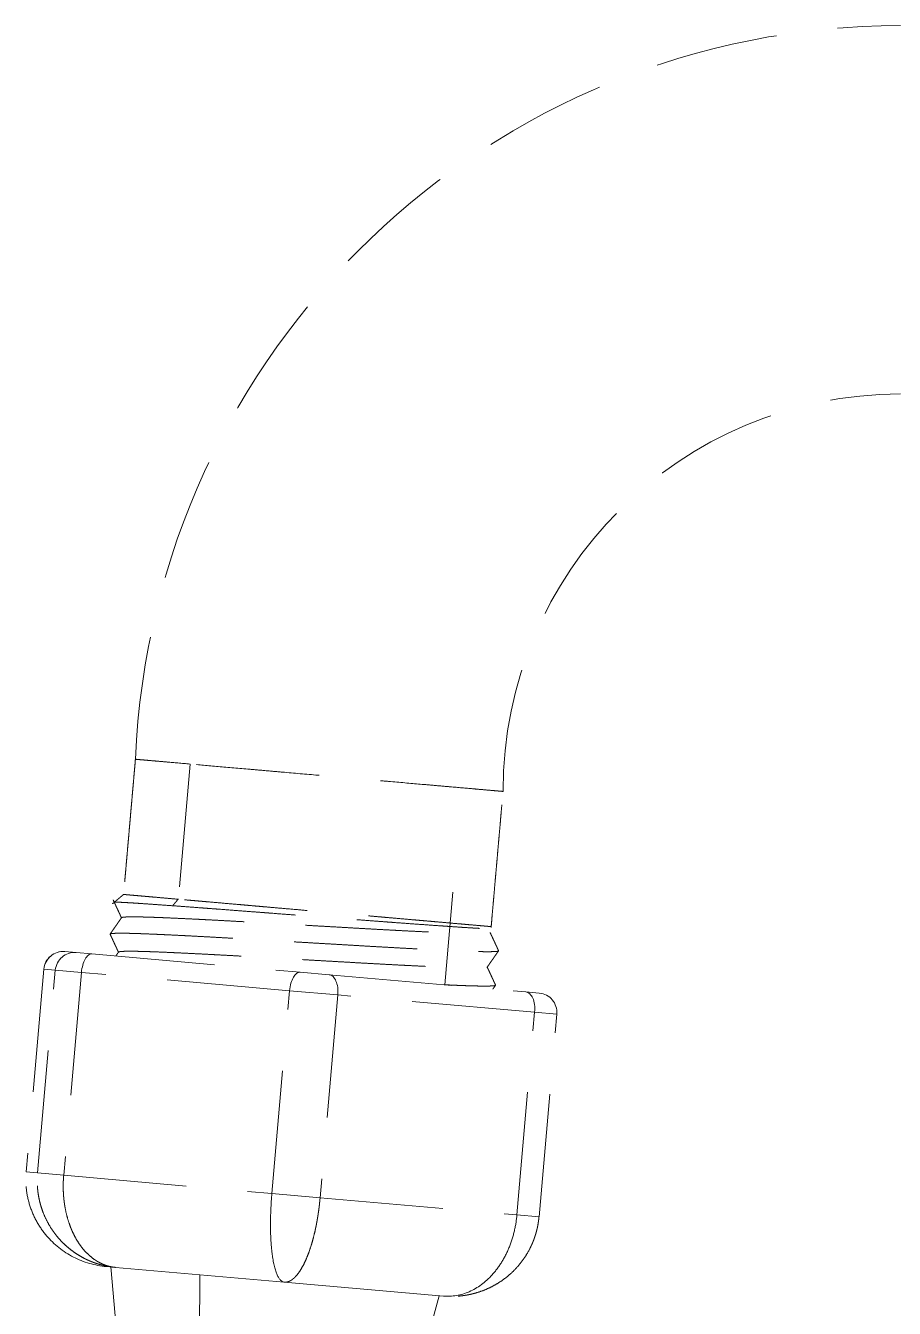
# Model space of a CAD drawing. Header units: millimetres. Extents: x 11618 to 13994, y -5897 to -2537.
# Drawn here: x 13108.3 to 13153.1, y -3796.4 to -3730.2 of the extents above; entities that cross this region are included whole.
import ezdxf

# ---------------------------------------------------------------- set-up
doc = ezdxf.new("R2010")
doc.units = ezdxf.units.MM
doc.linetypes.add('HIDDEN', pattern=[9.525, 6.35, -3.175])
doc.linetypes.add('HIDDEN2', pattern=[4.7625, 3.175, -1.5875])
doc.layers.add('HIDDEN', color=252, linetype='HIDDEN2', lineweight=13)

msp = doc.modelspace()

# ---------------------------------------------------------------- linework, layer by layer
at = {"layer": 'HIDDEN', "linetype": 'HIDDEN', "lineweight": 18, "extrusion": (-1, -2.22045e-16, 0)}
for p, q in [((13116.751, -3768.298), (13116.141, -3775.271)), ((13130.311, -3774.905), (13129.893, -3779.687)), ((13110.286, -3777.971), (13110.285, -3777.971)), ((13110.286, -3777.971), (13110.875, -3778.023)), ((13111.684, -3778.093), (13110.875, -3778.023)), ((13111.684, -3778.093), (13122.426, -3779.033)), ((13109.201, -3778.88), (13108.286, -3789.34)), ((13109.204, -3778.88), (13108.289, -3789.34)), ((13108.878, -3789.392), (13109.793, -3778.932)), ((13109.201, -3778.88), (13109.204, -3778.88)), ((13109.793, -3778.932), (13109.204, -3778.88)), ((13111.142, -3779.05), (13109.793, -3778.932)), ((13111.142, -3779.05), (13110.226, -3789.51)), ((13121.883, -3779.99), (13111.142, -3779.05)), ((13122.426, -3779.033), (13123.919, -3779.164)), ((13123.919, -3779.164), (13134.072, -3780.052)), ((13120.968, -3790.45), (13121.883, -3779.99)), ((13121.883, -3779.99), (13124.371, -3780.207)), ((13124.371, -3780.207), (13123.456, -3790.667)), ((13134.524, -3781.096), (13124.371, -3780.207)), ((13134.072, -3780.052), (13134.757, -3780.112)), ((13133.609, -3791.556), (13134.524, -3781.096)), ((13135.666, -3781.195), (13134.524, -3781.096)), ((13134.751, -3791.655), (13135.666, -3781.195)), ((13108.289, -3789.34), (13108.286, -3789.34)), ((13108.289, -3789.34), (13108.878, -3789.392)), ((13110.226, -3789.51), (13108.878, -3789.392)), ((13110.226, -3789.51), (13120.968, -3790.45)), ((13120.968, -3790.45), (13123.456, -3790.667)), ((13123.456, -3790.667), (13133.609, -3791.556)), ((13133.609, -3791.556), (13134.751, -3791.655)), ((13112.669, -3794.241), (13112.43, -3794.22)), ((13112.659, -3794.24), (13112.931, -3797.352)), ((13112.907, -3794.262), (13112.669, -3794.241)), ((13117.255, -3794.642), (13112.907, -3794.262)), ((13117.234, -3797.729), (13117.255, -3794.642)), ((13121.603, -3795.022), (13117.255, -3794.642)), ((13125.712, -3795.382), (13121.603, -3795.022)), ((13129.822, -3795.741), (13125.712, -3795.382)), ((13128.785, -3798.739), (13129.594, -3795.721))]:
    msp.add_line(p, q, dxfattribs=at)
at = {"layer": 'HIDDEN', "linetype": 'HIDDEN', "lineweight": 18, "extrusion": (0, 0, -1)}
for radius, start in [(39.5, 2.40747), (20.5, 360)]:
    msp.add_arc((-13153.392, -3769.71), radius, start, 90, dxfattribs=at)
at = {"layer": 'HIDDEN', "linetype": 'HIDDEN', "lineweight": 18}
for centre, start, end in [((13110.197, -3778.967), 85, 175), ((13134.67, -3781.108), 355, 85)]:
    msp.add_arc(centre, 1, start, end, dxfattribs=at)
for centre, major_axis, ratio, start_param, end_param in [((13110.199, -3778.967), (-0.087, -0.996), 0.998812, 3.141593, 4.712389), ((13110.788, -3779.019), (-0.087, -0.996), 0.998812, 3.141593, 4.712389), ((13111.597, -3779.09), (0.087, 0.996), 0.457207, 0, 1.570796), ((13122.339, -3780.029), (0.087, 0.996), 0.457207, 0, 1.570796), ((13123.831, -3780.16), (0.087, 0.996), 0.541605, 4.712389, 6.283185), ((13133.985, -3781.048), (0.087, 0.996), 0.541605, 4.712389, 6.283185)]:
    msp.add_ellipse(centre, major_axis=major_axis, ratio=ratio, start_param=start_param, end_param=end_param, dxfattribs=at)
for points, degree in [([(13113.927, -3768.051), (13113.622, -3771.537), (13113.317, -3775.024)], 2), ([(13132.278, -3776.726), (13132.587, -3773.194), (13132.897, -3769.662)], 2), ([(13113.321, -3775.021), (13113.033, -3775.262), (13112.745, -3775.504)], 2), ([(13112.777, -3775.302), (13112.992, -3775.765), (13113.207, -3776.229)], 2), ([(13116.132, -3775.27), (13115.849, -3775.607)], 1), ([(13116.141, -3775.271), (13116.138, -3775.271), (13116.135, -3775.271), (13116.132, -3775.27)], 3), ([(13113.21, -3776.224), (13112.917, -3776.646), (13112.623, -3777.067)], 2), ([(13112.622, -3777.075), (13112.837, -3777.539), (13113.052, -3778.002)], 2), ([(13132.663, -3777.926), (13132.447, -3777.461), (13132.23, -3776.995)], 2), ([(13132.075, -3778.777), (13132.368, -3778.356), (13132.662, -3777.935)], 2), ([(13113.055, -3777.998), (13112.984, -3778.099), (13112.913, -3778.201)], 2), ([(13132.507, -3779.7), (13132.293, -3779.236), (13132.078, -3778.773)], 2), ([(13132.371, -3779.903), (13132.439, -3779.806), (13132.507, -3779.709)], 2)]:
    msp.add_open_spline(points, degree=degree, dxfattribs=at)
for points, knots in [([(13116.751, -3768.298), (13116.31, -3768.259), (13115.914, -3768.225), (13115.389, -3768.179), (13115.226, -3768.164), (13114.929, -3768.138), (13114.661, -3768.115), (13114.448, -3768.096), (13114.264, -3768.08), (13114.185, -3768.073), (13113.996, -3768.057), (13113.932, -3768.051), (13113.927, -3768.051), (13113.927, -3768.051), (13113.927, -3768.051)], [0, 0, 0, 0, 0.247938, 0.247938, 0.371906, 0.371906, 0.495875, 0.619844, 0.619844, 0.743813, 0.743813, 0.99175, 0.99175, 1, 1, 1, 1]), ([(13132.892, -3769.71), (13132.892, -3769.71), (13132.836, -3769.705), (13132.663, -3769.69), (13132.588, -3769.683), (13132.411, -3769.668), (13132.205, -3769.65), (13131.944, -3769.627), (13131.655, -3769.602), (13131.495, -3769.588), (13130.979, -3769.543), (13130.589, -3769.508), (13129.937, -3769.451), (13129.708, -3769.431), (13129.228, -3769.389), (13128.978, -3769.367), (13128.208, -3769.3), (13127.666, -3769.253), (13126.807, -3769.178), (13126.512, -3769.152), (13125.918, -3769.1), (13125.618, -3769.074), (13124.712, -3768.994), (13124.097, -3768.94), (13122.846, -3768.831), (13122.229, -3768.777), (13121.32, -3768.698), (13121.019, -3768.671), (13120.423, -3768.619), (13120.127, -3768.593), (13119.263, -3768.518), (13118.717, -3768.47), (13117.682, -3768.379), (13117.191, -3768.336), (13116.751, -3768.298)], [0, 0, 0, 0, 0.080915, 0.080915, 0.122691, 0.122691, 0.164468, 0.206245, 0.206245, 0.248021, 0.248021, 0.331574, 0.331574, 0.373351, 0.373351, 0.415128, 0.415128, 0.498681, 0.498681, 0.540457, 0.540457, 0.582234, 0.582234, 0.665787, 0.665787, 0.74934, 0.74934, 0.791117, 0.791117, 0.832894, 0.832894, 0.916447, 0.916447, 1, 1, 1, 1]), ([(13116.132, -3775.27), (13115.91, -3775.251), (13115.7, -3775.233), (13115.304, -3775.199), (13115.118, -3775.182), (13114.858, -3775.16), (13114.774, -3775.152), (13114.613, -3775.138), (13114.535, -3775.131), (13114.442, -3775.123), (13114.424, -3775.121), (13114.387, -3775.118), (13114.369, -3775.116), (13114.316, -3775.112), (13114.282, -3775.109), (13114.181, -3775.1), (13114.117, -3775.094), (13113.937, -3775.078), (13113.831, -3775.069), (13113.694, -3775.058), (13113.652, -3775.054), (13113.575, -3775.047), (13113.54, -3775.044), (13113.493, -3775.04), (13113.478, -3775.039), (13113.451, -3775.036), (13113.412, -3775.033), (13113.383, -3775.03), (13113.335, -3775.026), (13113.319, -3775.024), (13113.317, -3775.024), (13113.317, -3775.024), (13113.317, -3775.024)], [0, 0, 0, 0, 0.124226, 0.124226, 0.248451, 0.248451, 0.310564, 0.310564, 0.372677, 0.372677, 0.388205, 0.388205, 0.403733, 0.403733, 0.43479, 0.43479, 0.496903, 0.496903, 0.621128, 0.621128, 0.683241, 0.683241, 0.745354, 0.745354, 0.776411, 0.776411, 0.807467, 0.86958, 0.86958, 0.993805, 0.993805, 1, 1, 1, 1]), ([(13132.282, -3776.683), (13132.282, -3776.683), (13132.269, -3776.682), (13132.228, -3776.679), (13132.21, -3776.678), (13132.182, -3776.675), (13132.176, -3776.675), (13132.164, -3776.674), (13132.145, -3776.672), (13132.125, -3776.67), (13132.08, -3776.666), (13132.014, -3776.66), (13131.933, -3776.653), (13131.801, -3776.641), (13131.698, -3776.632), (13131.465, -3776.612), (13131.333, -3776.601), (13131.114, -3776.582), (13131.038, -3776.575), (13130.879, -3776.561), (13130.797, -3776.554), (13130.541, -3776.532), (13130.359, -3776.516), (13129.97, -3776.481), (13129.763, -3776.463), (13129.49, -3776.439), (13129.407, -3776.432), (13129.322, -3776.424), (13129.265, -3776.419), (13129.236, -3776.417), (13129.092, -3776.404), (13128.975, -3776.394), (13128.736, -3776.373), (13128.493, -3776.352), (13128.242, -3776.33), (13127.858, -3776.297), (13127.595, -3776.274), (13127.187, -3776.238), (13126.98, -3776.22), (13126.768, -3776.201), (13126.626, -3776.188), (13126.554, -3776.182), (13126.338, -3776.163), (13126.194, -3776.151), (13125.902, -3776.125), (13125.756, -3776.113), (13125.313, -3776.074), (13125.015, -3776.048), (13124.411, -3775.995), (13124.105, -3775.969), (13123.718, -3775.934), (13123.64, -3775.928), (13123.524, -3775.917), (13123.485, -3775.914), (13123.407, -3775.907), (13123.212, -3775.89), (13123.018, -3775.873), (13122.553, -3775.832), (13122.245, -3775.805), (13121.631, -3775.752), (13121.325, -3775.725), (13120.869, -3775.686), (13120.717, -3775.672), (13120.49, -3775.652), (13120.414, -3775.646), (13120.263, -3775.632), (13120.188, -3775.626), (13119.964, -3775.606), (13119.668, -3775.58), (13119.379, -3775.554), (13118.95, -3775.517), (13118.67, -3775.493), (13118.123, -3775.445), (13117.856, -3775.422), (13117.53, -3775.393), (13117.465, -3775.388), (13117.337, -3775.376), (13117.273, -3775.371), (13117.084, -3775.354), (13116.96, -3775.343), (13116.718, -3775.322), (13116.599, -3775.311), (13116.366, -3775.291), (13116.252, -3775.281), (13116.141, -3775.271)], [0, 0, 0, 0, 0.039344, 0.039344, 0.060228, 0.060228, 0.065449, 0.065449, 0.07067, 0.081112, 0.081112, 0.101996, 0.12288, 0.12288, 0.164647, 0.164647, 0.206415, 0.206415, 0.227299, 0.227299, 0.248183, 0.248183, 0.28995, 0.28995, 0.331718, 0.331718, 0.34216, 0.347381, 0.347381, 0.352602, 0.352602, 0.373486, 0.373486, 0.394369, 0.415253, 0.415253, 0.457021, 0.457021, 0.477905, 0.488347, 0.488347, 0.498788, 0.498788, 0.519672, 0.519672, 0.540556, 0.540556, 0.582324, 0.582324, 0.624091, 0.624091, 0.634533, 0.634533, 0.639754, 0.639754, 0.644975, 0.665859, 0.665859, 0.707627, 0.707627, 0.749394, 0.749394, 0.770278, 0.770278, 0.78072, 0.78072, 0.791162, 0.791162, 0.812046, 0.832929, 0.832929, 0.874697, 0.874697, 0.916465, 0.916465, 0.926907, 0.926907, 0.937349, 0.937349, 0.958232, 0.958232, 0.979116, 0.979116, 1, 1, 1, 1]), ([(13112.836, -3775.429), (13112.835, -3775.427), (13112.838, -3775.426), (13112.857, -3775.422), (13112.885, -3775.422), (13112.939, -3775.422), (13112.95, -3775.422), (13112.975, -3775.423), (13112.989, -3775.423), (13113.032, -3775.424), (13113.065, -3775.425), (13113.173, -3775.43), (13113.259, -3775.434), (13113.458, -3775.444), (13113.572, -3775.451), (13113.764, -3775.462), (13113.831, -3775.466), (13113.937, -3775.473), (13113.974, -3775.476), (13114.048, -3775.481), (13114.087, -3775.483), (13114.281, -3775.496), (13114.449, -3775.508), (13114.809, -3775.533), (13115, -3775.546), (13115.407, -3775.575), (13115.622, -3775.59), (13115.849, -3775.607)], [0, 0, 0, 0, 0.058024, 0.058024, 0.175771, 0.175771, 0.205208, 0.205208, 0.234645, 0.234645, 0.293518, 0.293518, 0.411265, 0.411265, 0.529012, 0.529012, 0.587886, 0.587886, 0.617322, 0.617322, 0.646759, 0.646759, 0.764506, 0.764506, 0.882253, 0.882253, 1, 1, 1, 1]), ([(13115.849, -3775.607), (13116.079, -3775.624), (13116.318, -3775.641), (13116.816, -3775.678), (13117.074, -3775.698), (13117.409, -3775.723), (13117.476, -3775.728), (13117.612, -3775.738), (13117.681, -3775.743), (13117.887, -3775.758), (13118.026, -3775.769), (13118.447, -3775.8), (13118.734, -3775.822), (13119.318, -3775.867), (13119.616, -3775.89), (13120.072, -3775.925), (13120.225, -3775.936), (13120.419, -3775.951), (13120.458, -3775.954), (13120.535, -3775.96), (13120.574, -3775.963), (13120.691, -3775.972), (13120.769, -3775.978), (13121.16, -3776.008), (13121.473, -3776.032), (13122.1, -3776.08), (13122.415, -3776.104), (13123.046, -3776.152), (13123.362, -3776.176), (13123.718, -3776.203), (13123.797, -3776.209), (13123.877, -3776.215), (13123.995, -3776.224), (13124.232, -3776.242), (13124.465, -3776.26), (13124.93, -3776.295), (13125.235, -3776.318), (13125.837, -3776.364), (13126.134, -3776.386), (13126.572, -3776.419), (13126.717, -3776.429), (13126.933, -3776.446), (13127.005, -3776.451), (13127.147, -3776.461), (13127.217, -3776.467), (13127.567, -3776.493), (13127.837, -3776.513), (13128.36, -3776.551), (13128.613, -3776.569), (13129.1, -3776.603), (13129.334, -3776.62), (13129.616, -3776.64), (13129.671, -3776.643), (13129.781, -3776.651), (13129.835, -3776.655), (13129.995, -3776.666), (13130.098, -3776.673), (13130.398, -3776.694), (13130.585, -3776.707), (13130.934, -3776.73), (13131.096, -3776.74), (13131.32, -3776.754), (13131.391, -3776.758), (13131.476, -3776.763), (13131.493, -3776.764), (13131.526, -3776.766), (13131.575, -3776.769), (13131.622, -3776.771), (13131.773, -3776.78), (13131.878, -3776.786), (13132.059, -3776.794), (13132.135, -3776.797), (13132.226, -3776.8), (13132.253, -3776.801), (13132.298, -3776.801), (13132.317, -3776.801), (13132.363, -3776.8), (13132.377, -3776.798), (13132.374, -3776.791), (13132.357, -3776.787), (13132.292, -3776.775), (13132.244, -3776.768), (13132.164, -3776.758), (13132.139, -3776.754), (13132.111, -3776.751), (13132.092, -3776.748), (13132.082, -3776.747), (13132.032, -3776.741), (13131.989, -3776.735), (13131.848, -3776.718), (13131.739, -3776.706), (13131.493, -3776.679), (13131.356, -3776.664), (13131.128, -3776.64), (13131.049, -3776.632), (13130.924, -3776.619), (13130.882, -3776.615), (13130.817, -3776.608), (13130.795, -3776.606), (13130.751, -3776.601), (13130.728, -3776.599), (13130.55, -3776.581), (13130.386, -3776.564), (13130.212, -3776.547)], [0, 0, 0, 0, 0.032401, 0.032401, 0.064801, 0.064801, 0.072902, 0.072902, 0.081002, 0.081002, 0.097202, 0.097202, 0.129603, 0.129603, 0.162004, 0.162004, 0.178204, 0.178204, 0.182254, 0.182254, 0.186304, 0.186304, 0.194404, 0.194404, 0.226805, 0.226805, 0.259206, 0.259206, 0.291607, 0.291607, 0.295657, 0.299707, 0.299707, 0.307807, 0.324007, 0.324007, 0.356408, 0.356408, 0.388809, 0.388809, 0.405009, 0.405009, 0.413109, 0.413109, 0.42121, 0.42121, 0.45361, 0.45361, 0.486011, 0.486011, 0.518412, 0.518412, 0.526512, 0.526512, 0.534612, 0.534612, 0.550812, 0.550812, 0.583213, 0.583213, 0.615614, 0.615614, 0.631814, 0.631814, 0.635864, 0.635864, 0.639914, 0.648015, 0.648015, 0.680415, 0.680415, 0.712816, 0.712816, 0.729016, 0.729016, 0.745217, 0.745217, 0.777618, 0.777618, 0.810018, 0.810018, 0.842419, 0.842419, 0.850519, 0.854569, 0.854569, 0.858619, 0.858619, 0.87482, 0.87482, 0.907221, 0.907221, 0.939621, 0.939621, 0.955822, 0.955822, 0.963922, 0.963922, 0.967972, 0.967972, 0.972022, 0.972022, 1, 1, 1, 1]), ([(13112.43, -3794.22), (13111.837, -3794.168), (13111.254, -3793.999), (13110.197, -3793.454), (13109.723, -3793.078), (13109.148, -3792.401), (13108.979, -3792.156), (13108.692, -3791.639), (13108.574, -3791.367), (13108.394, -3790.805), (13108.332, -3790.515), (13108.267, -3789.93), (13108.263, -3789.634), (13108.289, -3789.34)], [0, 0, 0, 0, 0.25, 0.25, 0.5, 0.5, 0.625, 0.625, 0.75, 0.75, 0.875, 0.875, 1, 1, 1, 1]), ([(13112.907, -3794.262), (13112.896, -3794.261), (13112.874, -3794.259), (13112.84, -3794.255), (13112.807, -3794.252), (13112.775, -3794.248), (13112.742, -3794.244), (13112.71, -3794.24), (13112.679, -3794.236), (13112.647, -3794.231), (13112.616, -3794.226), (13112.585, -3794.221), (13112.554, -3794.216), (13112.524, -3794.211), (13112.494, -3794.206), (13112.464, -3794.2), (13112.435, -3794.194), (13112.405, -3794.188), (13112.377, -3794.182), (13112.348, -3794.176), (13112.32, -3794.17), (13112.292, -3794.163), (13112.264, -3794.157), (13112.236, -3794.15), (13112.209, -3794.143), (13112.182, -3794.136), (13112.156, -3794.129), (13112.129, -3794.122), (13112.103, -3794.115), (13112.078, -3794.107), (13112.052, -3794.1), (13112.027, -3794.093), (13112.002, -3794.085), (13111.978, -3794.077), (13111.953, -3794.07), (13111.929, -3794.062), (13111.905, -3794.054), (13111.882, -3794.046), (13111.859, -3794.038), (13111.836, -3794.03), (13111.813, -3794.022), (13111.791, -3794.014), (13111.769, -3794.006), (13111.747, -3793.998), (13111.726, -3793.99), (13111.705, -3793.982), (13111.684, -3793.974), (13111.663, -3793.965), (13111.643, -3793.957), (13111.623, -3793.949), (13111.603, -3793.941), (13111.583, -3793.933), (13111.564, -3793.924), (13111.545, -3793.916), (13111.526, -3793.908), (13111.508, -3793.9), (13111.49, -3793.892), (13111.472, -3793.884), (13111.454, -3793.876), (13111.437, -3793.868), (13111.42, -3793.859), (13111.403, -3793.851), (13111.386, -3793.844), (13111.37, -3793.836), (13111.354, -3793.828), (13111.338, -3793.82), (13111.322, -3793.812), (13111.214, -3793.758), (13111.02, -3793.65), (13110.754, -3793.476), (13110.508, -3793.289), (13110.283, -3793.092), (13110.079, -3792.888), (13109.851, -3792.629), (13109.61, -3792.304), (13109.374, -3791.906), (13109.183, -3791.494), (13109.078, -3791.19), (13109.025, -3791.006), (13109.008, -3790.942), (13108.992, -3790.879), (13108.977, -3790.815), (13108.963, -3790.751), (13108.949, -3790.686), (13108.937, -3790.622), (13108.925, -3790.557), (13108.915, -3790.493), (13108.905, -3790.428), (13108.896, -3790.363), (13108.889, -3790.298), (13108.882, -3790.234), (13108.876, -3790.169), (13108.871, -3790.104), (13108.867, -3790.039), (13108.864, -3789.974), (13108.862, -3789.909), (13108.86, -3789.844), (13108.86, -3789.779), (13108.861, -3789.714), (13108.862, -3789.65), (13108.865, -3789.585), (13108.868, -3789.521), (13108.872, -3789.456), (13108.876, -3789.413), (13108.878, -3789.392)], [0, 0, 0, 0, 0.004895, 0.009754, 0.014575, 0.019359, 0.024106, 0.028816, 0.033489, 0.038124, 0.042723, 0.047284, 0.051808, 0.056296, 0.060746, 0.065158, 0.069534, 0.073873, 0.078174, 0.082439, 0.086666, 0.090856, 0.095009, 0.099125, 0.103204, 0.107246, 0.11125, 0.115218, 0.119148, 0.123042, 0.126898, 0.130717, 0.134499, 0.138243, 0.141951, 0.145621, 0.149255, 0.152851, 0.15641, 0.159932, 0.163417, 0.166865, 0.170276, 0.17365, 0.176986, 0.180285, 0.183548, 0.186773, 0.189961, 0.193112, 0.196226, 0.199302, 0.202342, 0.205344, 0.20831, 0.211238, 0.214129, 0.216983, 0.2198, 0.22258, 0.225323, 0.228028, 0.230697, 0.233328, 0.235923, 0.23848, 0.241, 0.243483, 0.291074, 0.337066, 0.381462, 0.424265, 0.465479, 0.505108, 0.572167, 0.63756, 0.701316, 0.763466, 0.772694, 0.78191, 0.791115, 0.800309, 0.809492, 0.818665, 0.827826, 0.836977, 0.846117, 0.855246, 0.864366, 0.873475, 0.882574, 0.891663, 0.900743, 0.909812, 0.918872, 0.927923, 0.936964, 0.945996, 0.955018, 0.964032, 0.973037, 0.982033, 0.991021, 1, 1, 1, 1]), ([(13110.226, -3789.51), (13110.226, -3789.52), (13110.224, -3789.541), (13110.221, -3789.573), (13110.219, -3789.604), (13110.217, -3789.636), (13110.215, -3789.668), (13110.213, -3789.699), (13110.211, -3789.731), (13110.209, -3789.763), (13110.208, -3789.794), (13110.206, -3789.826), (13110.205, -3789.858), (13110.204, -3789.889), (13110.203, -3789.921), (13110.203, -3789.953), (13110.202, -3789.985), (13110.202, -3790.016), (13110.202, -3790.048), (13110.202, -3790.08), (13110.202, -3790.112), (13110.202, -3790.143), (13110.202, -3790.175), (13110.203, -3790.207), (13110.203, -3790.239), (13110.204, -3790.27), (13110.205, -3790.302), (13110.207, -3790.334), (13110.208, -3790.365), (13110.209, -3790.397), (13110.211, -3790.429), (13110.213, -3790.46), (13110.215, -3790.492), (13110.217, -3790.523), (13110.219, -3790.555), (13110.222, -3790.587), (13110.224, -3790.618), (13110.227, -3790.65), (13110.23, -3790.681), (13110.233, -3790.712), (13110.236, -3790.744), (13110.239, -3790.775), (13110.243, -3790.807), (13110.247, -3790.838), (13110.251, -3790.869), (13110.255, -3790.9), (13110.259, -3790.931), (13110.263, -3790.963), (13110.268, -3790.994), (13110.272, -3791.025), (13110.277, -3791.056), (13110.282, -3791.086), (13110.287, -3791.117), (13110.292, -3791.148), (13110.321, -3791.309), (13110.384, -3791.599), (13110.506, -3792.005), (13110.66, -3792.396), (13110.838, -3792.751), (13111.039, -3793.072), (13111.261, -3793.361), (13111.516, -3793.626), (13111.711, -3793.784), (13111.825, -3793.863), (13111.847, -3793.877), (13111.869, -3793.892), (13111.892, -3793.908), (13111.916, -3793.923), (13111.941, -3793.938), (13111.967, -3793.953), (13111.993, -3793.969), (13112.02, -3793.984), (13112.048, -3793.999), (13112.077, -3794.014), (13112.106, -3794.03), (13112.136, -3794.045), (13112.167, -3794.059), (13112.199, -3794.074), (13112.231, -3794.088), (13112.264, -3794.103), (13112.298, -3794.116), (13112.333, -3794.13), (13112.369, -3794.143), (13112.406, -3794.156), (13112.443, -3794.168), (13112.481, -3794.18), (13112.52, -3794.191), (13112.56, -3794.202), (13112.6, -3794.212), (13112.642, -3794.221), (13112.684, -3794.23), (13112.727, -3794.238), (13112.771, -3794.245), (13112.815, -3794.252), (13112.861, -3794.257), (13112.891, -3794.26), (13112.907, -3794.262)], [0, 0, 0, 0, 0.004404, 0.00881, 0.013218, 0.017628, 0.02204, 0.026454, 0.03087, 0.035289, 0.039709, 0.044132, 0.048557, 0.052984, 0.057413, 0.061845, 0.066278, 0.070714, 0.075153, 0.079593, 0.084036, 0.088481, 0.092928, 0.097378, 0.10183, 0.106285, 0.110741, 0.115201, 0.119662, 0.124126, 0.128592, 0.133061, 0.137533, 0.142006, 0.146483, 0.150961, 0.155443, 0.159926, 0.164413, 0.168902, 0.173393, 0.177887, 0.182384, 0.186883, 0.191385, 0.195889, 0.200396, 0.204906, 0.209419, 0.213934, 0.218452, 0.222972, 0.227496, 0.232022, 0.23655, 0.298699, 0.362458, 0.427857, 0.494924, 0.554949, 0.618545, 0.685727, 0.756503, 0.761506, 0.766657, 0.771957, 0.777405, 0.783002, 0.788747, 0.794641, 0.800683, 0.806874, 0.813213, 0.819701, 0.826337, 0.833121, 0.840054, 0.847136, 0.854366, 0.861745, 0.869272, 0.876948, 0.884772, 0.892744, 0.900865, 0.909135, 0.917553, 0.92612, 0.934835, 0.943699, 0.952711, 0.961872, 0.971181, 0.980639, 0.990245, 1, 1, 1, 1]), ([(13120.968, -3790.45), (13120.943, -3790.743), (13120.924, -3791.037), (13120.899, -3791.615), (13120.894, -3791.899), (13120.898, -3792.445), (13120.907, -3792.708), (13120.939, -3793.203), (13120.962, -3793.434), (13121.05, -3794.069), (13121.135, -3794.411), (13121.344, -3794.882), (13121.468, -3795.011), (13121.603, -3795.022)], [0, 0, 0, 0, 0.125, 0.125, 0.25, 0.25, 0.375, 0.375, 0.5, 0.5, 0.75, 0.75, 1, 1, 1, 1]), ([(13123.456, -3790.667), (13123.455, -3790.678), (13123.453, -3790.699), (13123.45, -3790.73), (13123.447, -3790.762), (13123.444, -3790.793), (13123.441, -3790.825), (13123.438, -3790.856), (13123.435, -3790.888), (13123.431, -3790.919), (13123.428, -3790.951), (13123.425, -3790.982), (13123.421, -3791.014), (13123.418, -3791.045), (13123.414, -3791.077), (13123.41, -3791.108), (13123.406, -3791.14), (13123.402, -3791.171), (13123.398, -3791.203), (13123.394, -3791.234), (13123.39, -3791.265), (13123.386, -3791.297), (13123.382, -3791.328), (13123.378, -3791.359), (13123.373, -3791.391), (13123.369, -3791.422), (13123.364, -3791.453), (13123.36, -3791.484), (13123.355, -3791.516), (13123.35, -3791.547), (13123.345, -3791.578), (13123.341, -3791.609), (13123.336, -3791.64), (13123.331, -3791.671), (13123.325, -3791.702), (13123.32, -3791.733), (13123.315, -3791.763), (13123.31, -3791.794), (13123.304, -3791.825), (13123.299, -3791.856), (13123.293, -3791.886), (13123.288, -3791.917), (13123.282, -3791.947), (13123.276, -3791.978), (13123.271, -3792.008), (13123.265, -3792.038), (13123.259, -3792.069), (13123.253, -3792.099), (13123.247, -3792.129), (13123.241, -3792.159), (13123.234, -3792.189), (13123.228, -3792.219), (13123.222, -3792.249), (13123.215, -3792.279), (13123.182, -3792.434), (13123.115, -3792.713), (13123.007, -3793.098), (13122.885, -3793.466), (13122.757, -3793.794), (13122.623, -3794.086), (13122.483, -3794.342), (13122.33, -3794.572), (13122.219, -3794.703), (13122.156, -3794.767), (13122.144, -3794.778), (13122.132, -3794.79), (13122.119, -3794.802), (13122.106, -3794.814), (13122.093, -3794.826), (13122.079, -3794.838), (13122.065, -3794.85), (13122.05, -3794.861), (13122.036, -3794.873), (13122.02, -3794.884), (13122.005, -3794.896), (13121.989, -3794.907), (13121.973, -3794.917), (13121.956, -3794.928), (13121.939, -3794.938), (13121.922, -3794.948), (13121.904, -3794.957), (13121.886, -3794.966), (13121.868, -3794.974), (13121.85, -3794.982), (13121.831, -3794.989), (13121.811, -3794.996), (13121.792, -3795.002), (13121.772, -3795.008), (13121.752, -3795.013), (13121.731, -3795.017), (13121.71, -3795.02), (13121.689, -3795.022), (13121.668, -3795.024), (13121.646, -3795.024), (13121.625, -3795.024), (13121.61, -3795.023), (13121.603, -3795.022)], [0, 0, 0, 0, 0.004404, 0.00881, 0.013218, 0.017628, 0.02204, 0.026454, 0.03087, 0.035289, 0.039709, 0.044132, 0.048557, 0.052984, 0.057413, 0.061845, 0.066278, 0.070714, 0.075153, 0.079593, 0.084036, 0.088481, 0.092928, 0.097378, 0.10183, 0.106285, 0.110741, 0.115201, 0.119662, 0.124126, 0.128592, 0.133061, 0.137533, 0.142006, 0.146483, 0.150961, 0.155443, 0.159926, 0.164413, 0.168902, 0.173393, 0.177887, 0.182384, 0.186883, 0.191385, 0.195889, 0.200396, 0.204906, 0.209419, 0.213934, 0.218452, 0.222972, 0.227496, 0.232022, 0.23655, 0.298699, 0.362458, 0.427857, 0.494924, 0.554949, 0.618545, 0.685727, 0.756503, 0.761506, 0.766657, 0.771957, 0.777405, 0.783002, 0.788747, 0.794641, 0.800683, 0.806874, 0.813213, 0.819701, 0.826337, 0.833121, 0.840054, 0.847136, 0.854366, 0.861745, 0.869272, 0.876948, 0.884772, 0.892744, 0.900865, 0.909135, 0.917553, 0.92612, 0.934835, 0.943699, 0.952711, 0.961872, 0.971181, 0.980639, 0.990245, 1, 1, 1, 1]), ([(13133.609, -3791.556), (13133.584, -3791.849), (13133.536, -3792.14), (13133.399, -3792.708), (13133.309, -3792.985), (13133.092, -3793.512), (13132.964, -3793.763), (13132.674, -3794.229), (13132.513, -3794.445), (13131.987, -3795.026), (13131.581, -3795.325), (13130.721, -3795.703), (13130.267, -3795.78), (13129.822, -3795.741)], [0, 0, 0, 0, 0.125, 0.125, 0.25, 0.25, 0.375, 0.375, 0.5, 0.5, 0.75, 0.75, 1, 1, 1, 1]), ([(13134.748, -3791.655), (13134.747, -3791.666), (13134.745, -3791.687), (13134.742, -3791.718), (13134.739, -3791.75), (13134.735, -3791.781), (13134.731, -3791.813), (13134.727, -3791.844), (13134.723, -3791.875), (13134.719, -3791.907), (13134.714, -3791.938), (13134.709, -3791.97), (13134.704, -3792.001), (13134.699, -3792.032), (13134.693, -3792.064), (13134.687, -3792.095), (13134.681, -3792.126), (13134.675, -3792.157), (13134.668, -3792.189), (13134.662, -3792.22), (13134.655, -3792.251), (13134.648, -3792.282), (13134.64, -3792.313), (13134.633, -3792.344), (13134.625, -3792.375), (13134.617, -3792.406), (13134.608, -3792.437), (13134.6, -3792.468), (13134.591, -3792.499), (13134.582, -3792.529), (13134.573, -3792.56), (13134.564, -3792.591), (13134.554, -3792.621), (13134.544, -3792.652), (13134.534, -3792.682), (13134.524, -3792.713), (13134.513, -3792.743), (13134.502, -3792.773), (13134.491, -3792.804), (13134.48, -3792.834), (13134.469, -3792.864), (13134.457, -3792.894), (13134.445, -3792.924), (13134.433, -3792.954), (13134.421, -3792.984), (13134.408, -3793.013), (13134.395, -3793.043), (13134.382, -3793.073), (13134.369, -3793.102), (13134.356, -3793.132), (13134.342, -3793.161), (13134.328, -3793.19), (13134.314, -3793.219), (13134.3, -3793.248), (13134.224, -3793.4), (13134.069, -3793.671), (13133.805, -3794.043), (13133.496, -3794.394), (13133.16, -3794.704), (13132.799, -3794.976), (13132.414, -3795.211), (13131.985, -3795.417), (13131.667, -3795.53), (13131.484, -3795.583), (13131.449, -3795.592), (13131.413, -3795.602), (13131.376, -3795.612), (13131.338, -3795.622), (13131.298, -3795.631), (13131.258, -3795.641), (13131.216, -3795.65), (13131.174, -3795.66), (13131.13, -3795.669), (13131.085, -3795.677), (13131.039, -3795.686), (13130.992, -3795.694), (13130.944, -3795.702), (13130.895, -3795.71), (13130.844, -3795.717), (13130.793, -3795.724), (13130.74, -3795.73), (13130.686, -3795.736), (13130.632, -3795.741), (13130.576, -3795.746), (13130.519, -3795.75), (13130.461, -3795.753), (13130.401, -3795.756), (13130.341, -3795.758), (13130.28, -3795.759), (13130.217, -3795.759), (13130.154, -3795.759), (13130.09, -3795.757), (13130.024, -3795.755), (13129.958, -3795.751), (13129.89, -3795.747), (13129.845, -3795.743), (13129.822, -3795.741)], [0, 0, 0, 0, 0.004404, 0.00881, 0.013218, 0.017628, 0.02204, 0.026454, 0.03087, 0.035289, 0.039709, 0.044132, 0.048557, 0.052984, 0.057413, 0.061845, 0.066278, 0.070714, 0.075153, 0.079593, 0.084036, 0.088481, 0.092928, 0.097378, 0.10183, 0.106285, 0.110741, 0.115201, 0.119662, 0.124126, 0.128592, 0.133061, 0.137533, 0.142006, 0.146483, 0.150961, 0.155443, 0.159926, 0.164413, 0.168902, 0.173393, 0.177887, 0.182384, 0.186883, 0.191385, 0.195889, 0.200396, 0.204906, 0.209419, 0.213934, 0.218452, 0.222972, 0.227496, 0.232022, 0.23655, 0.298699, 0.362458, 0.427857, 0.494924, 0.554949, 0.618545, 0.685727, 0.756503, 0.761506, 0.766657, 0.771957, 0.777405, 0.783002, 0.788747, 0.794641, 0.800683, 0.806874, 0.813213, 0.819701, 0.826337, 0.833121, 0.840054, 0.847136, 0.854366, 0.861745, 0.869272, 0.876948, 0.884772, 0.892744, 0.900865, 0.909135, 0.917553, 0.92612, 0.934835, 0.943699, 0.952711, 0.961872, 0.971181, 0.980639, 0.990245, 1, 1, 1, 1])]:
    msp.add_open_spline(points, degree=3, knots=knots, dxfattribs=at)
for points, weights, knots in [([(13113.209, -3776.233), (13113.208, -3776.231), (13113.209, -3776.229), (13113.216, -3776.14), (13115.033, -3776.21), (13116.849, -3776.279), (13119.784, -3776.447), (13122.719, -3776.614), (13125.654, -3776.782), (13128.589, -3776.949), (13130.406, -3777.019), (13132.223, -3777.088), (13132.231, -3777), (13132.232, -3776.998), (13132.231, -3776.995)], [0.997731649689, 0.998838248839, 1, 0.951056516295, 1, 0.951056516295, 1, 0.951056516295, 1, 0.951056516295, 1, 0.951056516295, 1, 0.998736910911, 0.997539015141], [0, 0, 0, 0.004701, 0.004701, 0.202738, 0.202738, 0.400776, 0.400776, 0.598814, 0.598814, 0.796852, 0.796852, 0.994889, 0.994889, 1, 1, 1]), ([(13112.622, -3777.076), (13112.621, -3777.073), (13112.621, -3777.071), (13112.629, -3776.982), (13114.543, -3777.06), (13116.457, -3777.139), (13119.55, -3777.32), (13122.642, -3777.501), (13125.734, -3777.682), (13128.827, -3777.863), (13130.741, -3777.942), (13132.602, -3778.018), (13132.662, -3777.935)], [0.997495664687, 0.998714044785, 1, 0.951056516295, 1, 0.951056516295, 1, 0.951056516295, 1, 0.951056516295, 1, 0.952353396574, 0.997474967629], [0, 0, 0, 0.005255, 0.005255, 0.205264, 0.205264, 0.405273, 0.405273, 0.605282, 0.605282, 0.805291, 0.805291, 1, 1, 1]), ([(13113.055, -3778.008), (13113.053, -3778.005), (13113.054, -3778.002), (13113.061, -3777.914), (13114.878, -3777.983), (13116.694, -3778.053), (13119.629, -3778.22), (13122.564, -3778.388), (13125.499, -3778.555), (13128.434, -3778.722), (13130.251, -3778.792), (13132.02, -3778.86), (13132.075, -3778.777)], [0.996953454809, 0.998426115729, 1, 0.951056516295, 1, 0.951056516295, 1, 0.951056516295, 1, 0.951056516295, 1, 0.952282767596, 0.997608943464], [0, 0, 0, 0.006422, 0.006422, 0.206139, 0.206139, 0.405855, 0.405855, 0.605571, 0.605571, 0.805287, 0.805287, 1, 1, 1]), ([(13129.861, -3779.683), (13130.249, -3779.701), (13130.586, -3779.715), (13132.446, -3779.791), (13132.507, -3779.709)], [0.985335139417, 0.991019916122, 1, 0.952374362003, 0.99743527686], [0, 0, 0, 0.158643, 0.158643, 1, 1, 1])]:
    msp.add_rational_spline(points, weights, degree=2, knots=knots, dxfattribs=at)

doc.saveas('drawing.dxf')
